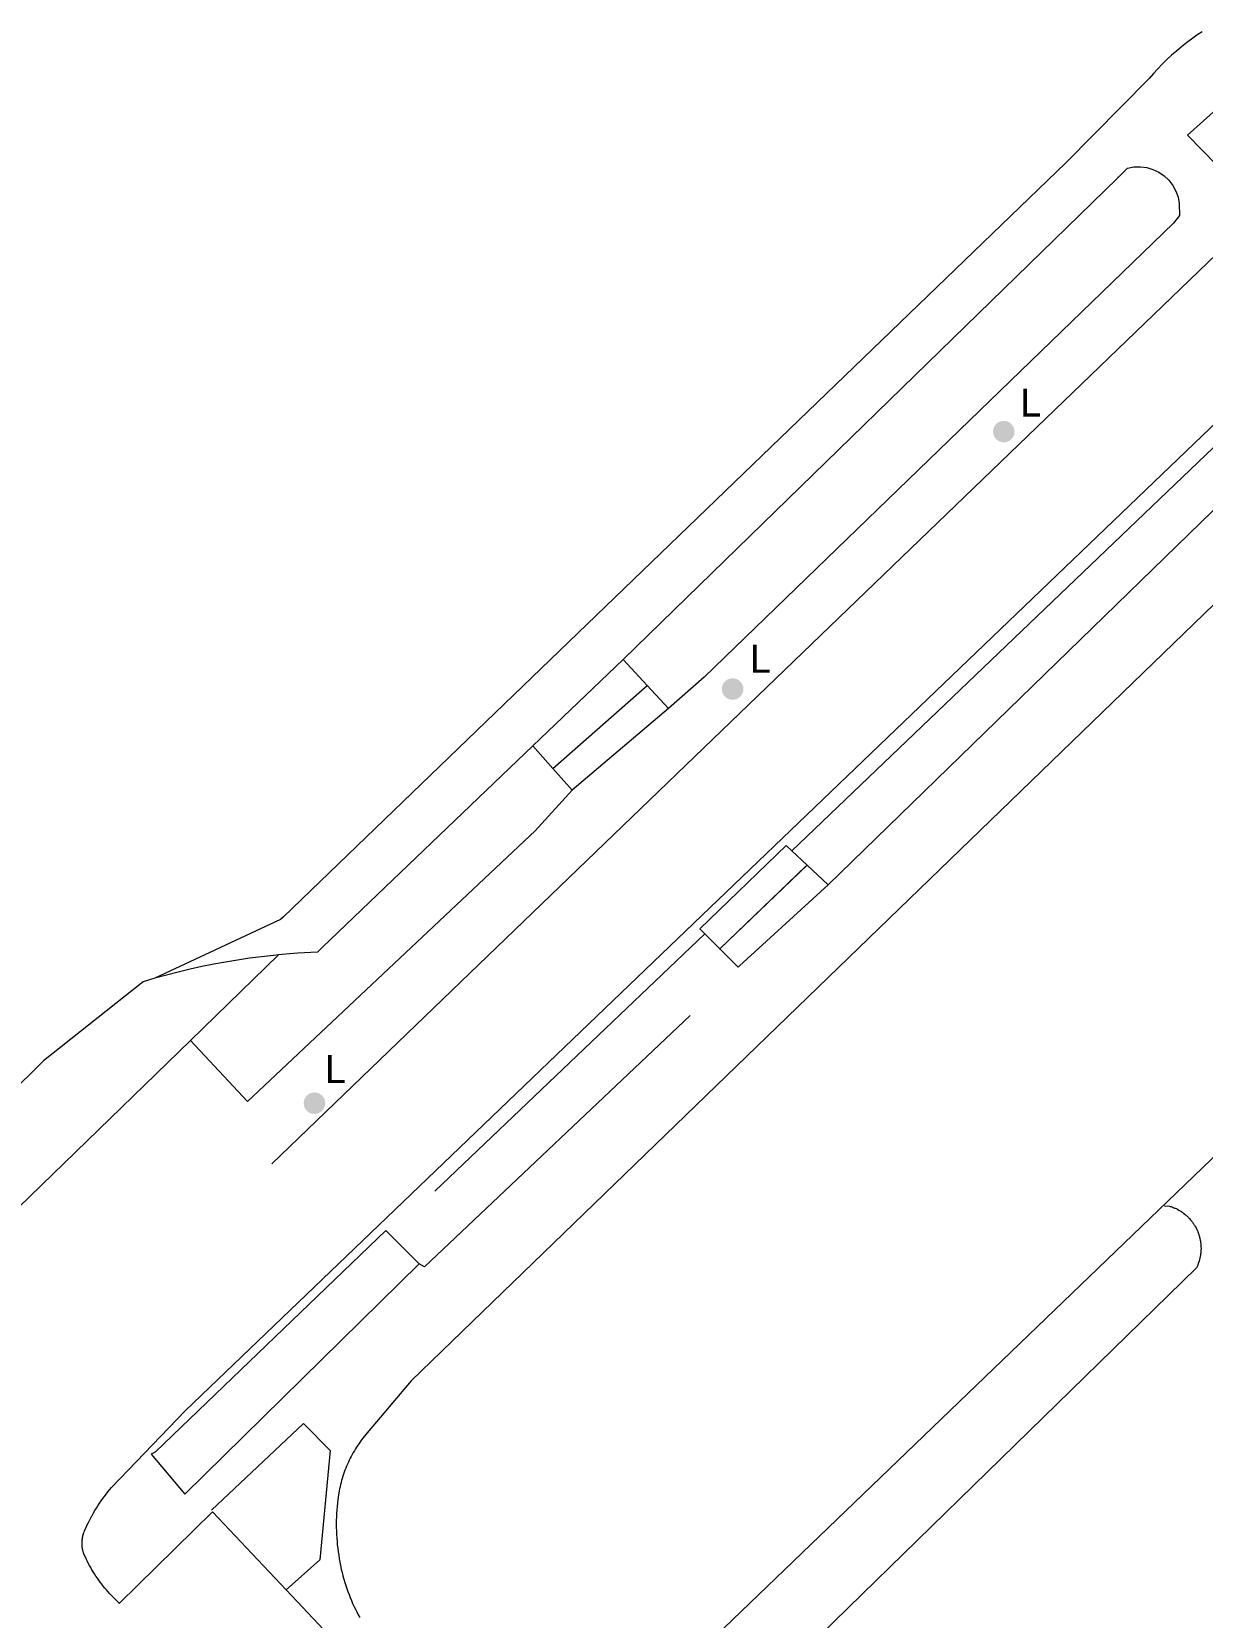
# Model space of a CAD drawing. Header units: millimetres. Extents: x 833924389 to 835767163, y 817400000 to 818811854.
# Drawn here: x 834333144 to 834387497, y 818131342 to 818204930 of the extents above; entities that cross this region are included whole.
import ezdxf

# ---------------------------------------------------------------- set-up
doc = ezdxf.new("R2010")
doc.units = ezdxf.units.MM
doc.header["$LTSCALE"] = 10
doc.header["$MEASUREMENT"] = 0
doc.layers.add('01_Base_Plan', color=5, linetype='Continuous', lineweight=5)
doc.styles.add('11NW23D$0$Style-WORKING', font='WORKING.shx')

# ---------------------------------------------------------------- blocks, each defined once
blk = doc.blocks.new('11NW23D$0$UTILP')
at = {"layer": '01_Base_Plan', "linetype": 'Continuous'}
h = blk.add_hatch(color=256, dxfattribs=at)
edge = h.paths.add_edge_path()
edge.add_arc((0, 0), 0.5, 0, 360)

msp = doc.modelspace()

# ---------------------------------------------------------------- hatches: boundary and pattern name
at = {"layer": '01_Base_Plan', "linetype": 'Continuous'}
h = msp.add_hatch(color=256, dxfattribs=at)
edge = h.paths.add_edge_path()
edge.add_arc((834378279, 818186370), 500, 0, 360)

# ---------------------------------------------------------------- linework, layer by layer
for p, q in [((834383562, 818198140), (834360603, 818175799)), ((834383576, 818198193), (834383562, 818198140)), ((834370119, 818165339), (834394791, 818189313)), ((834356420, 818171788), (834360603, 818175799)), ((834356420, 818171788), (834360603, 818175799)), ((834360603, 818175799), (834361727, 818174588)), ((834357342, 818170742), (834361727, 818174588)), ((834357342, 818170742), (834361727, 818174588)), ((834361727, 818174588), (834362718, 818173522)), ((834362718, 818173522), (834358238, 818169724)), ((834362718, 818173522), (834358238, 818169724)), ((834346645, 818162442), (834356420, 818171788)), ((834346645, 818162442), (834356420, 818171788)), ((834356420, 818171788), (834357342, 818170742)), ((834357342, 818170742), (834358238, 818169724)), ((834368180, 818167155), (834364162, 818163296)), ((834369146, 818166251), (834365099, 818162359)), ((834366009, 818161572), (834370119, 818165339)), ((834351855, 818151112), (834364401, 818163057)), ((834351855, 818151112), (834364401, 818163057)), ((834363715, 818159269), (834351378, 818147603)), ((834340520, 818158115), (834343167, 818155275))]:
    msp.add_line(p, q, dxfattribs=at)
at = {"layer": '01_Base_Plan'}
for p, q in [((834383562, 818198140), (834360603, 818175799)), ((834383576, 818198193), (834383562, 818198140)), ((834370119, 818165339), (834394791, 818189313)), ((834356420, 818171788), (834360603, 818175799)), ((834357342, 818170742), (834361727, 818174588)), ((834362718, 818173522), (834358238, 818169724)), ((834346645, 818162442), (834356420, 818171788)), ((834369146, 818166251), (834365099, 818162359)), ((834351855, 818151112), (834364401, 818163057))]:
    msp.add_line(p, q, dxfattribs=at)
at = {"layer": '01_Base_Plan', "linetype": 'Continuous', "flags": 128}
for points in [[(834387498, 818204930), (834387248, 818204764), (834387003, 818204591), (834386762, 818204412), (834386526, 818204226), (834386296, 818204034), (834386070, 818203836), (834385850, 818203633), (834385636, 818203423), (834385427, 818203207), (834385224, 818202986), (834385027, 818202760), (834381165, 818198839), (834344818, 818163839), (834344694, 818163720), (834338862, 818161000)], [(834387498, 818204930), (834387248, 818204764), (834387003, 818204591), (834386762, 818204412), (834386526, 818204226), (834386296, 818204034), (834386070, 818203836), (834385850, 818203633), (834385636, 818203423), (834385427, 818203207), (834385224, 818202986), (834385027, 818202760), (834381165, 818198839), (834344818, 818163839), (834344694, 818163720), (834338862, 818161000)], [(834344287, 818152390), (834390247, 818196611), (834386806, 818200135), (834391097, 818203958)], [(834344287, 818152390), (834390247, 818196611), (834386806, 818200135), (834391097, 818203958)], [(834383562, 818198140), (834384026, 818198598), (834384321, 818198653), (834384620, 818198661), (834384917, 818198622), (834385205, 818198538), (834385476, 818198410), (834385723, 818198241), (834385941, 818198035), (834386125, 818197798), (834386269, 818197536), (834386371, 818197254), (834386427, 818196959), (834386442, 818196406)], [(834383562, 818198140), (834384026, 818198598), (834384321, 818198653), (834384620, 818198661), (834384917, 818198622), (834385205, 818198538), (834385476, 818198410), (834385723, 818198241), (834385942, 818198035), (834386125, 818197798), (834386269, 818197536), (834386371, 818197254), (834386427, 818196959), (834386442, 818196406)], [(834383576, 818198193), (834383562, 818198140), (834360603, 818175799)], [(834386436, 818196399), (834386156, 818196041), (834364362, 818174976), (834362718, 818173522)], [(834386436, 818196399), (834386156, 818196041), (834364362, 818174976), (834362718, 818173522)], [(834353752, 818123293), (834344952, 818132618), (834341537, 818136237), (834337206, 818131980), (834337208, 818132002), (834337014, 818132187), (834336932, 818132269), (834336851, 818132352), (834336772, 818132436), (834336694, 818132522), (834336617, 818132609), (834336543, 818132697), (834336469, 818132787), (834336397, 818132878), (834336327, 818132970), (834336259, 818133063), (834336192, 818133158), (834336127, 818133254), (834336063, 818133351), (834336001, 818133449), (834335941, 818133548), (834335883, 818133648), (834335826, 818133749), (834335771, 818133851), (834335718, 818133954), (834335667, 818134058), (834335575, 818134252), (834335567, 818134274), (834335559, 818134299), (834335551, 818134324), (834335543, 818134349), (834335536, 818134375), (834335529, 818134400), (834335523, 818134426), (834335517, 818134451), (834335512, 818134477), (834335507, 818134503), (834335502, 818134529), (834335498, 818134555), (834335494, 818134581), (834335491, 818134607), (834335489, 818134634), (834335486, 818134660), (834335485, 818134686), (834335483, 818134712), (834335483, 818134739), (834335482, 818134765), (834335482, 818134791), (834335483, 818134818), (834335484, 818134844), (834335485, 818134870), (834335487, 818134897), (834335490, 818134923), (834335492, 818134949), (834335496, 818134975), (834335499, 818135001), (834335504, 818135027), (834335508, 818135053), (834335513, 818135079), (834335519, 818135105), (834335525, 818135131), (834335531, 818135156), (834335538, 818135182), (834335546, 818135207), (834335554, 818135232), (834335562, 818135257), (834335570, 818135282), (834335579, 818135307), (834335589, 818135331), (834335599, 818135356), (834335609, 818135380), (834335620, 818135404), (834335631, 818135428), (834335643, 818135452), (834335655, 818135475), (834335710, 818135595), (834335766, 818135715), (834335825, 818135833), (834335886, 818135951), (834335941, 818136054), (834335948, 818136067), (834336013, 818136182), (834336080, 818136296), (834336149, 818136409), (834336219, 818136521), (834336292, 818136631), (834336367, 818136740), (834336443, 818136848), (834336521, 818136954), (834336602, 818137059), (834336684, 818137163), (834336767, 818137265), (834336853, 818137366), (834336871, 818137386), (834340271, 818140924), (834394605, 818192993)], [(834402213, 818192052), (834350763, 818142309), (834348646, 818139808), (834348582, 818139731), (834348520, 818139652), (834348460, 818139572), (834348400, 818139491), (834348343, 818139409), (834348286, 818139326), (834348231, 818139243), (834348178, 818139158), (834348126, 818139072), (834348075, 818138985), (834348026, 818138898), (834347979, 818138810), (834347933, 818138720), (834347889, 818138630), (834347846, 818138540), (834347805, 818138448), (834347765, 818138356), (834347727, 818138263), (834347691, 818138170), (834347656, 818138076), (834347623, 818137981), (834347592, 818137886), (834347562, 818137790), (834347534, 818137694), (834347508, 818137597), (834347483, 818137500), (834347460, 818137402), (834347439, 818137304), (834347419, 818137206), (834347402, 818137107), (834347385, 818137008), (834347371, 818136909), (834347359, 818136810), (834347340, 818136648), (834347324, 818136487), (834347311, 818136325), (834347300, 818136163), (834347293, 818136000), (834347288, 818135838), (834347286, 818135676), (834347287, 818135513), (834347291, 818135351), (834347298, 818135189), (834347307, 818135027), (834347320, 818134865), (834347335, 818134703), (834347353, 818134542), (834347374, 818134380), (834347397, 818134220), (834347424, 818134060), (834347453, 818133900), (834347485, 818133741), (834347520, 818133582), (834347557, 818133424), (834347597, 818133267), (834347640, 818133110), (834347686, 818132954), (834347730, 818132813), (834347777, 818132673), (834347826, 818132534), (834347878, 818132396), (834347932, 818132259), (834347988, 818132122), (834348047, 818131987), (834348108, 818131853), (834348171, 818131719), (834348237, 818131587), (834348305, 818131456), (834348375, 818131327)], [(834368441, 818166911), (834394413, 818191747), (834395877, 818190262)], [(834363253, 818128880), (834415802, 818179402)], [(834360603, 818175799), (834361727, 818174588), (834362718, 818173522)], [(834356420, 818171788), (834357342, 818170742), (834358238, 818169724)], [(834340520, 818158115), (834343167, 818155275), (834356523, 818167838), (834358238, 818169724)], [(834358238, 818169724), (834356523, 818167838), (834343167, 818155275)], [(834368441, 818166911), (834368180, 818167155), (834364162, 818163296), (834364401, 818163057)], [(834370119, 818165339), (834368441, 818166911), (834368180, 818167155)], [(834370119, 818165339), (834369146, 818166251), (834368441, 818166911)], [(834369094, 818166195), (834365099, 818162358), (834365076, 818162336)], [(834364401, 818163057), (834365099, 818162359), (834365944, 818161512), (834366009, 818161572), (834370119, 818165339)], [(834364162, 818163296), (834364401, 818163057), (834365099, 818162358), (834365944, 818161512), (834366009, 818161572)], [(834346645, 818162442), (834346417, 818162209), (834345498, 818162159), (834344937, 818162116), (834344611, 818162085)], [(834346645, 818162442), (834346417, 818162209), (834345498, 818162159), (834344937, 818162116), (834344611, 818162085)], [(834344611, 818162085), (834344377, 818162063), (834343818, 818162000), (834343261, 818161928), (834342704, 818161845), (834342149, 818161753), (834341596, 818161652), (834341045, 818161541), (834340496, 818161420), (834339949, 818161289), (834339404, 818161149), (834338862, 818161000), (834338322, 818160841), (834333692, 818157170), (834236407, 818060840)], [(834307465, 818126034), (834340520, 818158115), (834344611, 818162085)], [(834363715, 818159269), (834351378, 818147603), (834351139, 818147740)], [(834385748, 818150438), (834385977, 818150422), (834386011, 818150412), (834386045, 818150401), (834386079, 818150389), (834386112, 818150377), (834386145, 818150364), (834386178, 818150351), (834386211, 818150337), (834386244, 818150323), (834386276, 818150307), (834386308, 818150292), (834386340, 818150276), (834386371, 818150259), (834386402, 818150242), (834386433, 818150224), (834386463, 818150206), (834386494, 818150187), (834386524, 818150167), (834386553, 818150148), (834386582, 818150127), (834386611, 818150106), (834386639, 818150085), (834386667, 818150063), (834386695, 818150041), (834386722, 818150018), (834386749, 818149994), (834386776, 818149971), (834386802, 818149946), (834386827, 818149921), (834386852, 818149896), (834386877, 818149871), (834386901, 818149845), (834386925, 818149818), (834386949, 818149791), (834386972, 818149764), (834386994, 818149737), (834387016, 818149708), (834387037, 818149680), (834387058, 818149651), (834387079, 818149622), (834387098, 818149592), (834387118, 818149563), (834387137, 818149533), (834387155, 818149502), (834387173, 818149471), (834387190, 818149440), (834387207, 818149409), (834387223, 818149377), (834387239, 818149345), (834387254, 818149313), (834387268, 818149280), (834387282, 818149247), (834387295, 818149214), (834387308, 818149181), (834387320, 818149148), (834387332, 818149114), (834387343, 818149080), (834387353, 818149046), (834387363, 818149012), (834387372, 818148978), (834387381, 818148943), (834387389, 818148908), (834387396, 818148874), (834387403, 818148839), (834387409, 818148804), (834387415, 818148768), (834387420, 818148733), (834387424, 818148698), (834387428, 818148662), (834387431, 818148627), (834387433, 818148591), (834387435, 818148556), (834387436, 818148520), (834387437, 818148485), (834387437, 818148449), (834387436, 818148414), (834387435, 818148378), (834387433, 818148342), (834387431, 818148307), (834387428, 818148272), (834387424, 818148236), (834387420, 818148201), (834387415, 818148166), (834387409, 818148130), (834387403, 818148095), (834387396, 818148061), (834387389, 818148026), (834387381, 818147991), (834387372, 818147956), (834387363, 818147922), (834387353, 818147888), (834387342, 818147854), (834387331, 818147820), (834387320, 818147786), (834387308, 818147753), (834387295, 818147720), (834387282, 818147687), (834387268, 818147654), (834387253, 818147621), (834387238, 818147589), (834387222, 818147557), (834358087, 818119120)], [(834351139, 818147740), (834349583, 818149293), (834338893, 818139025), (834338778, 818138960), (834338696, 818138912), (834340248, 818137059), (834351139, 818147740)], [(834341487, 818136313), (834345765, 818140342), (834347000, 818139088), (834346524, 818134014), (834344952, 818132618)]]:
    msp.add_lwpolyline(points, dxfattribs=at)
at = {"layer": '01_Base_Plan', "flags": 128}
for points in [[(834387498, 818204930), (834387248, 818204764), (834387003, 818204591), (834386762, 818204412), (834386526, 818204226), (834386296, 818204034), (834386070, 818203836), (834385850, 818203633), (834385636, 818203423), (834385427, 818203207), (834385224, 818202986), (834385027, 818202760), (834381165, 818198839), (834344818, 818163839), (834344694, 818163720), (834338862, 818161000)], [(834344287, 818152390), (834390247, 818196611), (834386806, 818200135), (834391097, 818203958)], [(834383562, 818198140), (834384026, 818198598), (834384321, 818198653), (834384620, 818198661), (834384917, 818198622), (834385205, 818198538), (834385476, 818198410), (834385723, 818198241), (834385942, 818198035), (834386125, 818197798), (834386269, 818197536), (834386371, 818197254), (834386427, 818196959), (834386442, 818196406)], [(834386436, 818196399), (834386156, 818196041), (834364362, 818174976), (834362718, 818173522)], [(834353752, 818123293), (834344952, 818132618), (834341537, 818136237), (834337206, 818131980), (834337208, 818132002), (834337014, 818132187), (834336932, 818132269), (834336851, 818132352), (834336772, 818132436), (834336694, 818132522), (834336617, 818132609), (834336543, 818132697), (834336469, 818132787), (834336397, 818132878), (834336327, 818132970), (834336259, 818133063), (834336192, 818133158), (834336127, 818133254), (834336063, 818133351), (834336001, 818133449), (834335941, 818133548), (834335883, 818133648), (834335826, 818133749), (834335771, 818133851), (834335718, 818133954), (834335667, 818134058), (834335575, 818134252), (834335567, 818134274), (834335543, 818134349), (834335536, 818134375), (834335529, 818134400), (834335523, 818134426), (834335517, 818134451), (834335502, 818134529), (834335494, 818134581), (834335491, 818134607), (834335489, 818134634), (834335486, 818134660), (834335485, 818134686), (834335483, 818134712), (834335483, 818134739), (834335482, 818134765), (834335482, 818134791), (834335483, 818134818), (834335485, 818134870), (834335487, 818134897), (834335490, 818134923), (834335492, 818134949), (834335496, 818134975), (834335499, 818135001), (834335504, 818135027), (834335508, 818135053), (834335513, 818135079), (834335525, 818135131), (834335531, 818135156), (834335538, 818135182), (834335570, 818135282), (834335579, 818135307), (834335589, 818135331), (834335599, 818135356), (834335609, 818135380), (834335631, 818135428), (834335643, 818135452), (834335655, 818135475), (834335710, 818135595), (834335766, 818135715), (834335825, 818135833), (834335886, 818135951), (834335941, 818136054), (834335948, 818136067), (834336013, 818136182), (834336080, 818136296), (834336149, 818136409), (834336219, 818136521), (834336292, 818136631), (834336367, 818136740), (834336443, 818136848), (834336521, 818136954), (834336602, 818137059), (834336684, 818137163), (834336767, 818137265), (834336853, 818137366), (834336871, 818137386), (834340271, 818140924), (834394605, 818192993)], [(834402213, 818192052), (834350763, 818142309), (834348646, 818139808), (834348582, 818139731), (834348520, 818139652), (834348460, 818139572), (834348400, 818139491), (834348343, 818139409), (834348286, 818139326), (834348231, 818139243), (834348178, 818139158), (834348126, 818139072), (834348075, 818138985), (834348026, 818138898), (834347979, 818138810), (834347933, 818138720), (834347889, 818138630), (834347846, 818138540), (834347805, 818138448), (834347765, 818138356), (834347727, 818138263), (834347691, 818138170), (834347656, 818138076), (834347623, 818137981), (834347592, 818137886), (834347562, 818137790), (834347534, 818137694), (834347508, 818137597), (834347483, 818137500), (834347460, 818137402), (834347439, 818137304), (834347419, 818137206), (834347385, 818137008), (834347371, 818136909), (834347359, 818136810), (834347340, 818136648), (834347324, 818136487), (834347311, 818136325), (834347300, 818136163), (834347293, 818136000), (834347288, 818135838), (834347286, 818135676), (834347287, 818135513), (834347291, 818135351), (834347298, 818135189), (834347307, 818135027), (834347320, 818134865), (834347335, 818134703), (834347353, 818134542), (834347374, 818134380), (834347397, 818134220), (834347424, 818134060), (834347453, 818133900), (834347485, 818133741), (834347520, 818133582), (834347557, 818133424), (834347597, 818133267), (834347640, 818133110), (834347686, 818132954), (834347730, 818132813), (834347777, 818132673), (834347826, 818132534), (834347878, 818132396), (834347932, 818132259), (834347988, 818132122), (834348047, 818131987), (834348108, 818131853), (834348171, 818131719), (834348237, 818131587), (834348305, 818131456), (834348375, 818131327)], [(834368441, 818166911), (834394413, 818191747), (834395877, 818190262)], [(834363253, 818128880), (834415802, 818179402)], [(834360603, 818175799), (834361727, 818174588), (834362718, 818173522)], [(834356420, 818171788), (834357342, 818170742), (834358238, 818169724)], [(834340520, 818158115), (834343167, 818155275), (834356523, 818167838), (834358238, 818169724)], [(834368441, 818166911), (834368180, 818167155), (834364162, 818163296), (834364401, 818163057)], [(834370119, 818165339), (834369146, 818166251), (834368441, 818166911)], [(834364401, 818163057), (834365099, 818162359), (834365944, 818161512), (834366009, 818161572), (834370119, 818165339)], [(834346645, 818162442), (834346417, 818162209), (834345498, 818162159), (834344937, 818162116), (834344611, 818162085)], [(834344611, 818162085), (834344377, 818162063), (834343818, 818162000), (834343261, 818161928), (834342704, 818161845), (834342149, 818161753), (834341596, 818161652), (834341045, 818161541), (834340496, 818161420), (834339949, 818161289), (834339404, 818161149), (834338862, 818161000), (834338322, 818160841), (834333692, 818157170), (834194515, 818019359)], [(834307465, 818126034), (834340520, 818158115), (834344611, 818162085)], [(834363715, 818159269), (834351378, 818147603), (834351139, 818147740)], [(834385748, 818150438), (834385977, 818150422), (834386011, 818150412), (834386045, 818150401), (834386079, 818150389), (834386112, 818150377), (834386178, 818150351), (834386244, 818150323), (834386276, 818150307), (834386308, 818150292), (834386340, 818150276), (834386402, 818150242), (834386433, 818150224), (834386463, 818150206), (834386494, 818150187), (834386524, 818150167), (834386553, 818150148), (834386611, 818150106), (834386639, 818150085), (834386695, 818150041), (834386722, 818150018), (834386749, 818149994), (834386776, 818149971), (834386802, 818149946), (834386852, 818149896), (834386877, 818149871), (834386901, 818149845), (834386949, 818149791), (834386972, 818149764), (834386994, 818149737), (834387016, 818149708), (834387037, 818149680), (834387079, 818149622), (834387098, 818149592), (834387118, 818149563), (834387137, 818149533), (834387173, 818149471), (834387207, 818149409), (834387239, 818149345), (834387254, 818149313), (834387282, 818149247), (834387308, 818149181), (834387320, 818149148), (834387332, 818149114), (834387343, 818149080), (834387363, 818149012), (834387372, 818148978), (834387381, 818148943), (834387389, 818148908), (834387396, 818148874), (834387403, 818148839), (834387409, 818148804), (834387415, 818148768), (834387420, 818148733), (834387424, 818148698), (834387428, 818148662), (834387431, 818148627), (834387433, 818148591), (834387435, 818148556), (834387436, 818148520), (834387437, 818148485), (834387437, 818148449), (834387436, 818148414), (834387435, 818148378), (834387433, 818148342), (834387431, 818148307), (834387428, 818148272), (834387424, 818148236), (834387420, 818148201), (834387415, 818148166), (834387409, 818148130), (834387403, 818148095), (834387396, 818148061), (834387389, 818148026), (834387381, 818147991), (834387372, 818147956), (834387363, 818147922), (834387353, 818147888), (834387320, 818147786), (834387308, 818147753), (834387282, 818147687), (834387268, 818147654), (834387253, 818147621), (834387238, 818147589), (834387222, 818147557), (834358087, 818119120)], [(834351139, 818147740), (834349583, 818149293), (834338893, 818139025), (834338778, 818138960), (834338696, 818138912), (834340248, 818137059), (834351139, 818147740)], [(834341487, 818136313), (834345765, 818140342), (834347000, 818139088), (834346524, 818134014), (834344952, 818132618)]]:
    msp.add_lwpolyline(points, dxfattribs=at)

# ---------------------------------------------------------------- block references
at = {"layer": '01_Base_Plan', "linetype": 'Continuous', "xscale": 1000, "yscale": 1000, "zscale": 1000}
for p in [(834365690, 818174423), (834346272, 818155201)]:
    msp.add_blockref('11NW23D$0$UTILP', p, dxfattribs=at)

# ---------------------------------------------------------------- texts
at = {"layer": '01_Base_Plan', "linetype": 'Continuous', "style": '11NW23D$0$Style-WORKING'}
for p in [(834379049, 818187070), (834366493, 818175182), (834346764, 818156135)]:
    msp.add_text('L', height=1300, dxfattribs=at).set_placement(p)

doc.saveas('drawing.dxf')
